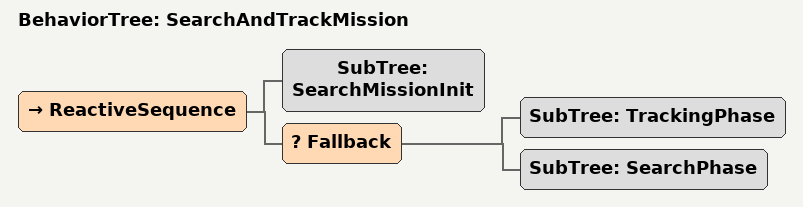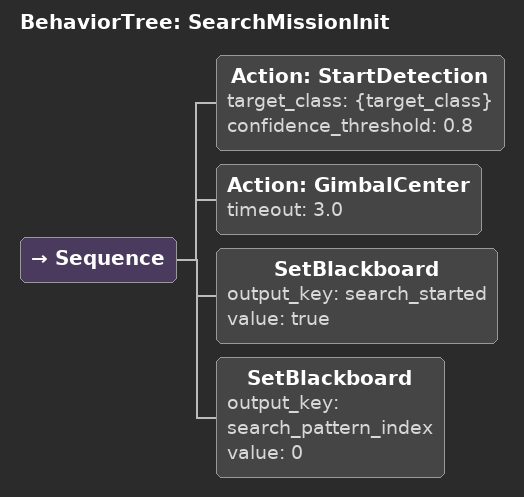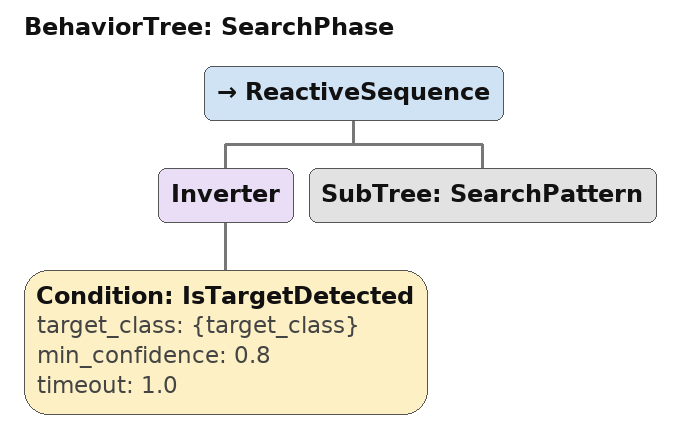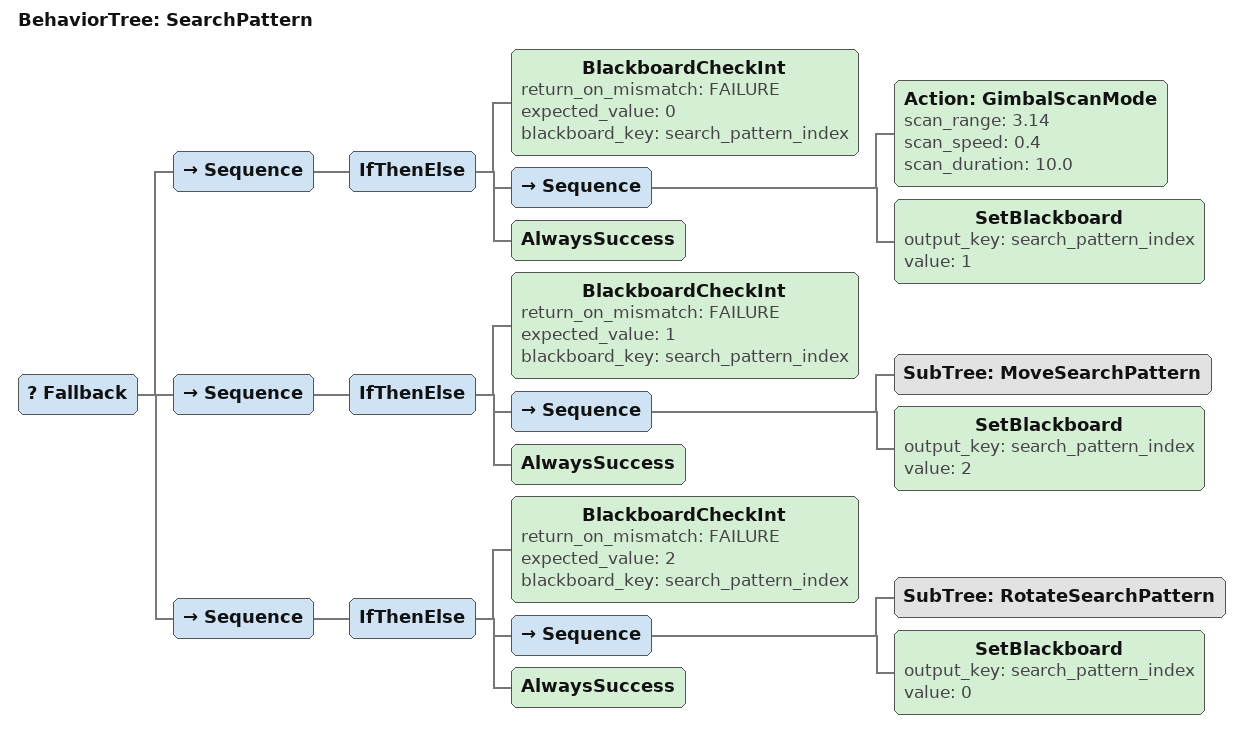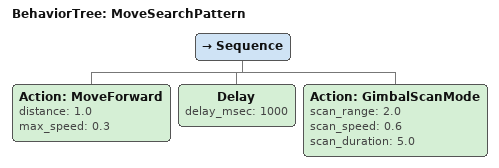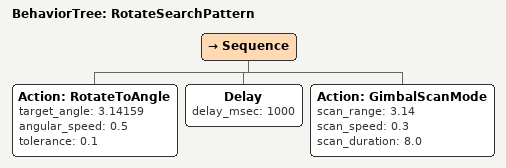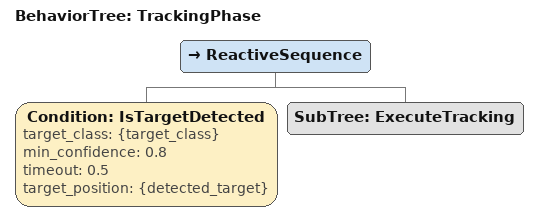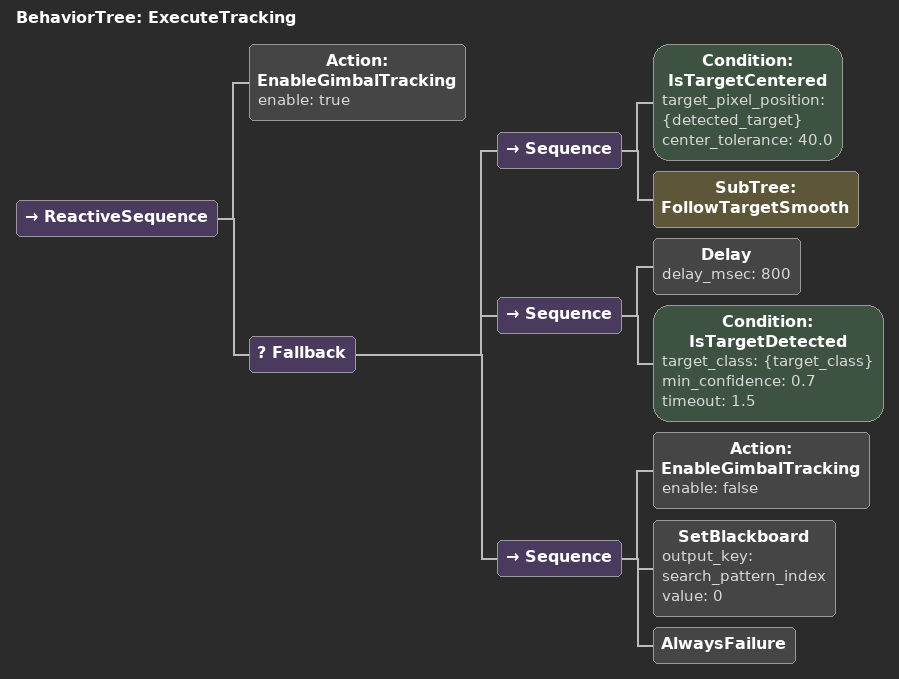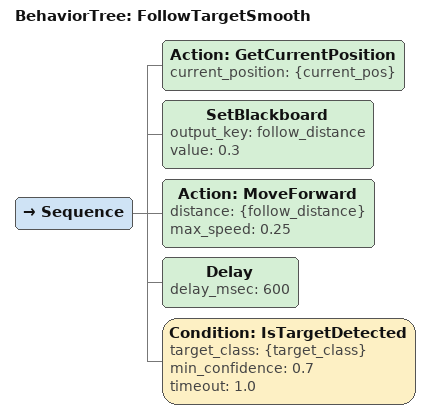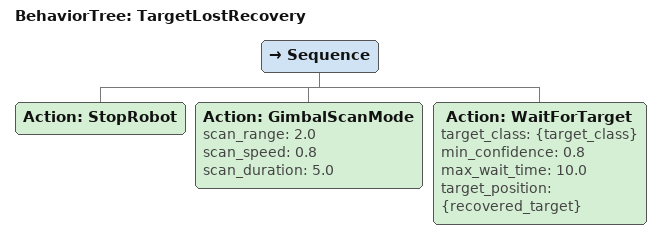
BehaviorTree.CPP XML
<?xml version="1.0" encoding="UTF-8"?>
<root main_tree_to_execute="SearchAndTrackMission">

    <!-- 搜索并追踪任务主行为树 -->
    <BehaviorTree ID="SearchAndTrackMission">
        <ReactiveSequence>
            <!-- 1. 任务初始化 -->
            <SubTree ID="SearchMissionInit"/>

            <!-- 2. 搜索阶段 -->
            <Fallback>
                <!-- 2.1 如果检测到目标，立即切换到追踪 -->
                <SubTree ID="TrackingPhase"/>

                <!-- 2.2 继续搜索 -->
                <SubTree ID="SearchPhase"/>
            </Fallback>
        </ReactiveSequence>
    </BehaviorTree>

    <!-- 搜索任务初始化 -->
    <BehaviorTree ID="SearchMissionInit">
        <Sequence>
            <Action ID="StartDetection" target_class="{target_class}" confidence_threshold="0.8"/>
            <Action ID="GimbalCenter" timeout="3.0"/>
            <SetBlackboard output_key="search_started" value="true"/>
            <SetBlackboard output_key="search_pattern_index" value="0"/>
        </Sequence>
    </BehaviorTree>

    <!-- 搜索阶段 -->
    <BehaviorTree ID="SearchPhase">
        <ReactiveSequence>
            <!-- 检查是否还未找到目标 -->
            <Inverter>
                <Condition ID="IsTargetDetected"
                          target_class="{target_class}"
                          min_confidence="0.8"
                          timeout="1.0"/>
            </Inverter>

            <!-- 执行搜索模式 -->
            <SubTree ID="SearchPattern"/>
        </ReactiveSequence>
    </BehaviorTree>

    <!-- 搜索模式 -->
    <BehaviorTree ID="SearchPattern">
        <Fallback>
            <!-- 模式1：云台扫描 -->
            <Sequence>
                <IfThenElse>
                    <BlackboardCheckInt return_on_mismatch="FAILURE"
                                       expected_value="0"
                                       blackboard_key="search_pattern_index"/>
                    <Sequence>
                        <Action ID="GimbalScanMode"
                               scan_range="3.14"
                               scan_speed="0.4"
                               scan_duration="10.0"/>
                        <SetBlackboard output_key="search_pattern_index" value="1"/>
                    </Sequence>
                    <AlwaysSuccess/>
                </IfThenElse>
            </Sequence>

            <!-- 模式2：移动搜索 -->
            <Sequence>
                <IfThenElse>
                    <BlackboardCheckInt return_on_mismatch="FAILURE"
                                       expected_value="1"
                                       blackboard_key="search_pattern_index"/>
                    <Sequence>
                        <SubTree ID="MoveSearchPattern"/>
                        <SetBlackboard output_key="search_pattern_index" value="2"/>
                    </Sequence>
                    <AlwaysSuccess/>
                </IfThenElse>
            </Sequence>

            <!-- 模式3：旋转搜索 -->
            <Sequence>
                <IfThenElse>
                    <BlackboardCheckInt return_on_mismatch="FAILURE"
                                       expected_value="2"
                                       blackboard_key="search_pattern_index"/>
                    <Sequence>
                        <SubTree ID="RotateSearchPattern"/>
                        <SetBlackboard output_key="search_pattern_index" value="0"/>
                    </Sequence>
                    <AlwaysSuccess/>
                </IfThenElse>
            </Sequence>
        </Fallback>
    </BehaviorTree>

    <!-- 移动搜索模式 -->
    <BehaviorTree ID="MoveSearchPattern">
        <Sequence>
            <!-- 前进一段距离 -->
            <Action ID="MoveForward" distance="1.0" max_speed="0.3"/>
            <Delay delay_msec="1000"/>

            <!-- 云台快速扫描 -->
            <Action ID="GimbalScanMode"
                   scan_range="2.0"
                   scan_speed="0.6"
                   scan_duration="5.0"/>
        </Sequence>
    </BehaviorTree>

    <!-- 旋转搜索模式 -->
    <BehaviorTree ID="RotateSearchPattern">
        <Sequence>
            <!-- 机器人旋转180度 -->
            <Action ID="RotateToAngle"
                   target_angle="3.14159"
                   angular_speed="0.5"
                   tolerance="0.1"/>
            <Delay delay_msec="1000"/>

            <!-- 云台全范围扫描 -->
            <Action ID="GimbalScanMode"
                   scan_range="3.14"
                   scan_speed="0.3"
                   scan_duration="8.0"/>
        </Sequence>
    </BehaviorTree>

    <!-- 追踪阶段 -->
    <BehaviorTree ID="TrackingPhase">
        <ReactiveSequence>
            <!-- 确认检测到目标 -->
            <Condition ID="IsTargetDetected"
                      target_class="{target_class}"
                      min_confidence="0.8"
                      timeout="0.5"
                      target_position="{detected_target}"/>

            <!-- 执行追踪任务 -->
            <SubTree ID="ExecuteTracking"/>
        </ReactiveSequence>
    </BehaviorTree>

    <!-- 执行追踪 -->
    <BehaviorTree ID="ExecuteTracking">
        <ReactiveSequence>
            <!-- 启用云台追踪 -->
            <Action ID="EnableGimbalTracking" enable="true"/>

            <!-- 追踪策略 -->
            <Fallback>
                <!-- 策略1：目标居中，跟随移动 -->
                <Sequence>
                    <Condition ID="IsTargetCentered"
                              target_pixel_position="{detected_target}"
                              center_tolerance="40.0"/>
                    <SubTree ID="FollowTargetSmooth"/>
                </Sequence>

                <!-- 策略2：目标偏离，等待云台调整 -->
                <Sequence>
                    <Delay delay_msec="800"/>
                    <!-- 检查目标是否仍在视野中 -->
                    <Condition ID="IsTargetDetected"
                              target_class="{target_class}"
                              min_confidence="0.7"
                              timeout="1.5"/>
                </Sequence>

                <!-- 策略3：目标丢失，重新搜索 -->
                <Sequence>
                    <Action ID="EnableGimbalTracking" enable="false"/>
                    <SetBlackboard output_key="search_pattern_index" value="0"/>
                    <AlwaysFailure/>
                </Sequence>
            </Fallback>
        </ReactiveSequence>
    </BehaviorTree>

    <!-- 平滑跟随目标 -->
    <BehaviorTree ID="FollowTargetSmooth">
        <Sequence>
            <!-- 获取当前位置 -->
            <Action ID="GetCurrentPosition" current_position="{current_pos}"/>

            <!-- 动态调整前进距离（可根据目标大小/距离） -->
            <SetBlackboard output_key="follow_distance" value="0.3"/>

            <!-- 缓慢前进，保持目标追踪 -->
            <Action ID="MoveForward"
                   distance="{follow_distance}"
                   max_speed="0.25"/>

            <!-- 给云台时间调整 -->
            <Delay delay_msec="600"/>

            <!-- 验证目标仍在视野中 -->
            <Condition ID="IsTargetDetected"
                      target_class="{target_class}"
                      min_confidence="0.7"
                      timeout="1.0"/>
        </Sequence>
    </BehaviorTree>

    <!-- 目标丢失处理 -->
    <BehaviorTree ID="TargetLostRecovery">
        <Sequence>
            <!-- 停止移动 -->
            <Action ID="StopRobot"/>

            <!-- 云台快速扫描寻找目标 -->
            <Action ID="GimbalScanMode"
                   scan_range="2.0"
                   scan_speed="0.8"
                   scan_duration="5.0"/>

            <!-- 等待重新检测 -->
            <Action ID="WaitForTarget"
                   target_class="{target_class}"
                   min_confidence="0.8"
                   max_wait_time="10.0"
                   target_position="{recovered_target}"/>
        </Sequence>
    </BehaviorTree>

</root>
